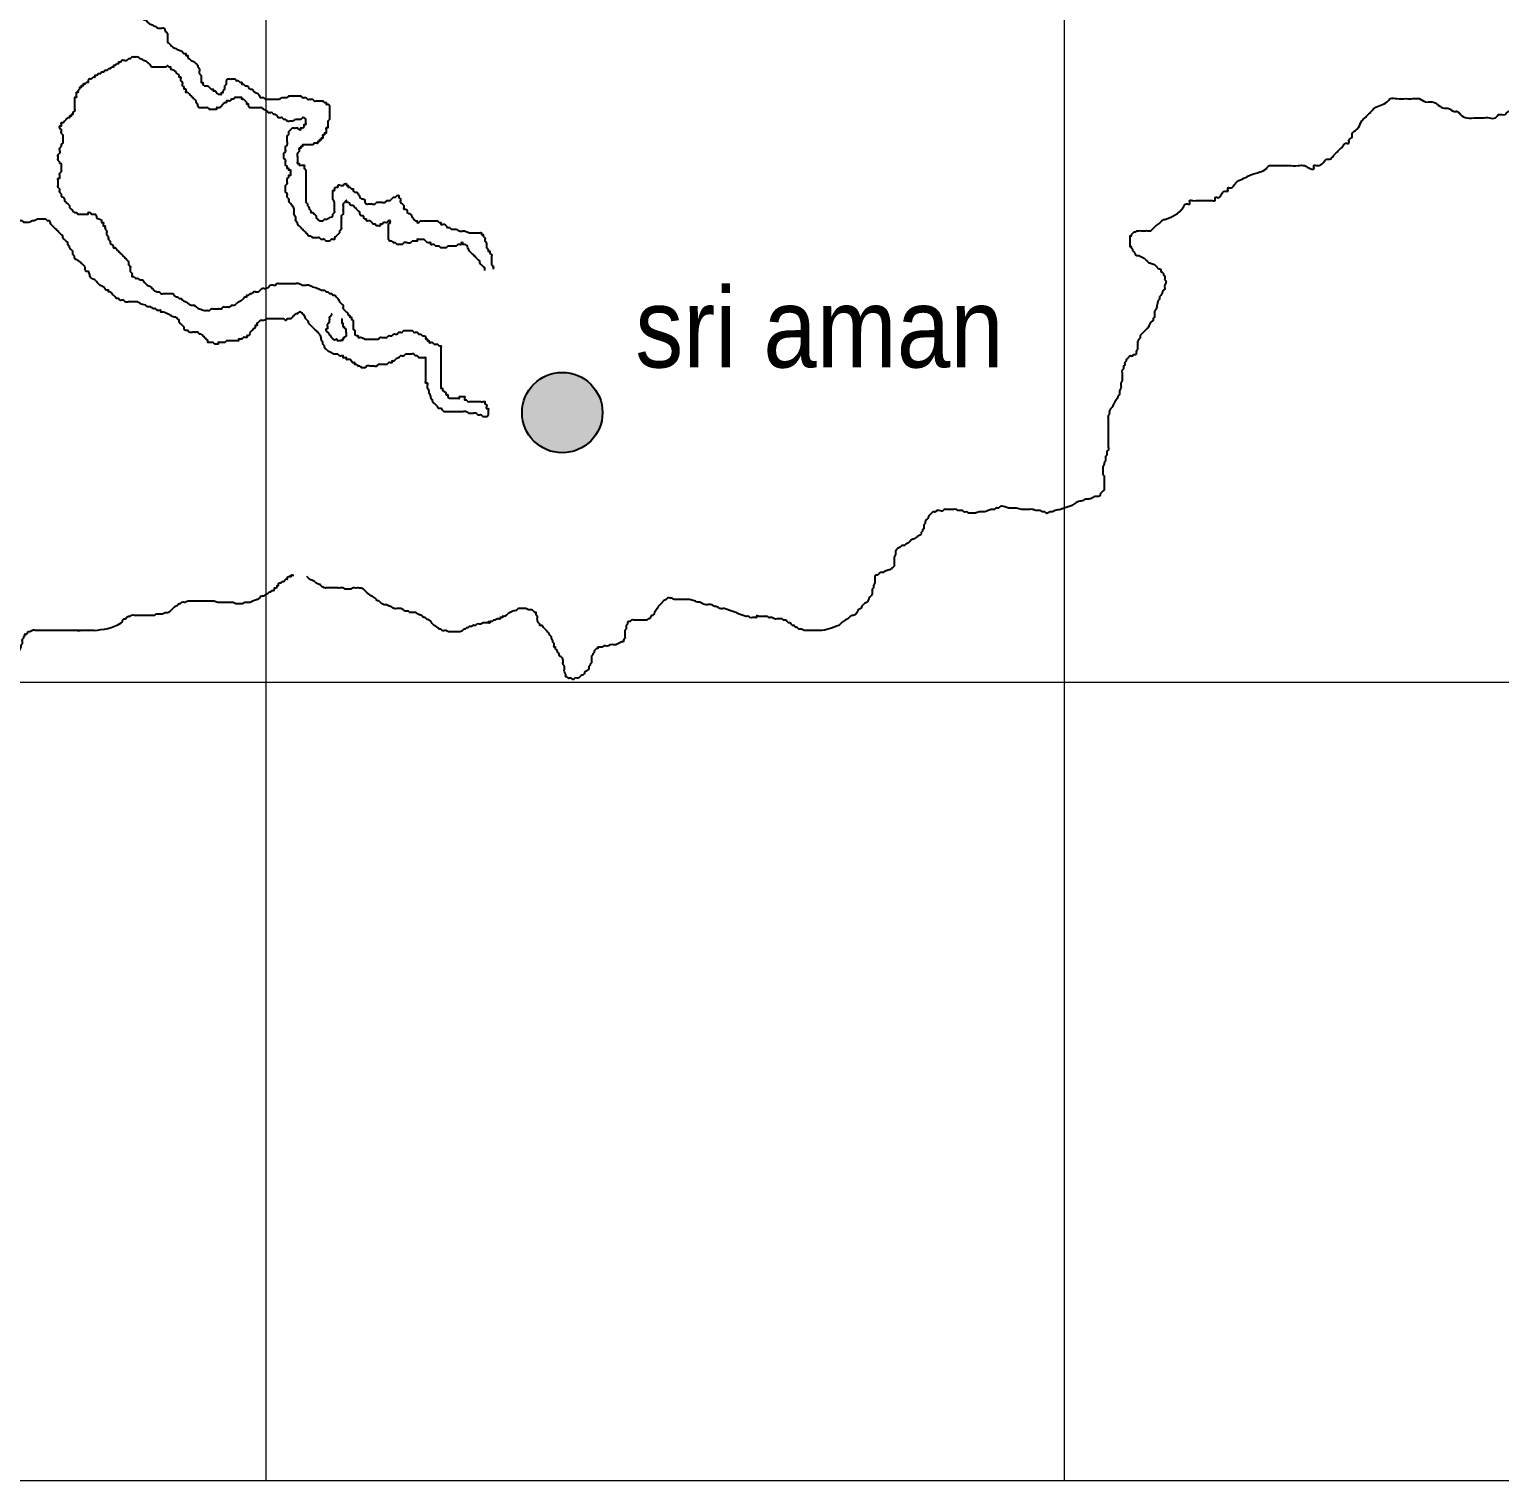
# Model space of a CAD drawing. Header units: metres. Extents: x -400 to 2000400, y -400 to 948520.
# Drawn here: x 1070377 to 1254517, y 0 to 181759 of the extents above; entities that cross this region are included whole.
import ezdxf
from ezdxf.enums import TextEntityAlignment as Align

# ---------------------------------------------------------------- set-up
doc = ezdxf.new("R2010")
doc.units = ezdxf.units.M
doc.header["$LTSCALE"] = 1600
for name, color, linetype, lineweight in [('1', 7, 'Continuous', 25), ('2', 7, 'Continuous', 25), ('3', 7, 'Continuous', 13)]:
    doc.layers.add(name, color=color, linetype=linetype, lineweight=lineweight)

msp = doc.modelspace()

# ---------------------------------------------------------------- hatches: boundary and pattern name
at = {"layer": '2'}
msp.add_hatch(color=256, dxfattribs=at).paths.add_polyline_path([(1142157, 133764, 1), (1132084, 133764, 1)])

# ---------------------------------------------------------------- linework, layer by layer
at = {"layer": '1'}
for points in [[(1088933, 187818), (1088721, 188030), (1088721, 188241), (1088510, 188453), (1088510, 188665), (1088510, 188876), (1088510, 189299), (1088510, 189722), (1088510, 190145), (1088510, 190357), (1088510, 190780), (1088298, 190780), (1088087, 190780), (1087875, 190568), (1087453, 190568), (1087241, 190357), (1087030, 190145), (1086818, 189934), (1086607, 189511), (1086395, 189088), (1086395, 188876), (1086184, 188876), (1085972, 188876), (1085761, 188665), (1085549, 188665), (1085338, 188665), (1085126, 188665), (1084915, 188665), (1084704, 188453), (1084281, 188453), (1084069, 188453), (1083858, 188241), (1083646, 188030), (1083435, 188030), (1083435, 187818), (1083223, 187818), (1083012, 187607), (1082800, 187395), (1082589, 186972), (1082589, 186761), (1082377, 186338), (1082377, 186126), (1082589, 185914), (1082589, 185703), (1082800, 185491), (1083223, 185280), (1083435, 185068), (1083646, 184857), (1083858, 184645), (1084069, 184645), (1084069, 184434), (1084281, 184434), (1084281, 184222), (1084492, 184222), (1084492, 184011), (1084492, 183799), (1084704, 183587), (1084704, 183376), (1084704, 183164), (1084704, 182953), (1084915, 182953), (1085126, 182741), (1085338, 182530), (1085761, 182318), (1086184, 182107), (1086607, 181895), (1087241, 181895), (1087453, 181472), (1087664, 181261), (1087664, 181049), (1087664, 180837), (1087664, 180626), (1087664, 180414), (1087664, 180203), (1087875, 179991), (1088087, 179780), (1088298, 179568), (1088721, 179357), (1089144, 179145), (1089567, 178934), (1089779, 178722), (1089990, 178722), (1089990, 178510), (1090202, 178510), (1090202, 178299), (1090413, 178087), (1090624, 177876), (1091047, 177664), (1091259, 177453), (1091470, 177241), (1091470, 177030)], [(1084281, 178087), (1083858, 178299), (1083646, 178299), (1083435, 178299), (1083223, 178299), (1083012, 178087), (1082800, 178087), (1082589, 177876), (1082166, 177876), (1081955, 177876), (1081743, 177664), (1081532, 177664), (1081532, 177453), (1081320, 177453), (1081109, 177241), (1080897, 177241), (1080897, 177030), (1080686, 177030), (1080474, 176818), (1080263, 176818), (1080051, 176607), (1079840, 176607), (1079629, 176395), (1079417, 176395), (1079206, 176184), (1078994, 176184), (1078783, 175972), (1078571, 175972), (1078571, 175760), (1078360, 175760), (1078148, 175549), (1077937, 175549), (1077725, 175337), (1077725, 175126), (1077514, 175126), (1077302, 174914), (1077091, 174914), (1077091, 174703), (1076880, 174703), (1076880, 174491), (1076668, 174491), (1076668, 174280), (1076457, 174068), (1076457, 173857), (1076245, 173857), (1076245, 173645), (1076245, 173433), (1076245, 173222), (1076034, 173222), (1076034, 173010), (1076034, 172799), (1076034, 172587), (1076034, 172376), (1076034, 172164), (1076034, 171953), (1076034, 171741), (1076034, 171530), (1075822, 171318), (1075822, 171107), (1075611, 171107), (1075611, 170895), (1075399, 170895), (1075399, 170683), (1075188, 170683), (1074976, 170472), (1074765, 170260), (1074553, 170049), (1074342, 170049), (1074342, 169837), (1074342, 169626), (1074131, 169626), (1074131, 169414), (1074342, 169203), (1074342, 168780), (1074553, 168568), (1074553, 168356), (1074553, 168145), (1074553, 167933), (1074553, 167722), (1074553, 167510), (1074342, 167299), (1074342, 167087), (1074131, 166876), (1074131, 166664), (1074131, 166241), (1073919, 166029), (1073919, 165818), (1073919, 165606), (1073919, 165395), (1074131, 165183), (1074131, 164972)], [(1101409, 170895), (1101197, 171107), (1100986, 171107), (1100775, 171318), (1100563, 171318), (1100352, 171318), (1100140, 171530), (1099717, 171741), (1099506, 171953), (1099294, 171953), (1099083, 171953), (1098660, 171953), (1098449, 171953), (1098237, 171953), (1098026, 171953), (1097814, 172164), (1097814, 172376), (1097603, 172376), (1097603, 172587), (1097391, 172799), (1097180, 173010), (1096968, 173010), (1096968, 173222), (1096757, 173222), (1096545, 173222), (1096334, 173222), (1096122, 173222), (1095911, 173010), (1095700, 173010), (1095488, 172799), (1095277, 172799), (1095065, 172799), (1095065, 172587), (1094854, 172587), (1094642, 172376), (1094431, 172164), (1094219, 171953), (1094008, 171953), (1093796, 171953), (1093796, 171741), (1093585, 171741), (1093373, 171741), (1093162, 171741), (1092951, 171741), (1092739, 171953), (1092528, 171953), (1092316, 171953), (1092105, 171953), (1091893, 171953), (1091682, 171953), (1091470, 172164), (1091470, 172376), (1091259, 172587), (1091259, 172799), (1091047, 173010), (1090836, 173222), (1090624, 173433), (1090413, 173645), (1090202, 173857), (1089990, 173857), (1089990, 174280), (1089779, 174280), (1089779, 174491), (1089567, 174703), (1089567, 174914), (1089567, 175126), (1089356, 175337), (1089356, 175549), (1089356, 175760), (1089144, 175760), (1089144, 175972), (1088933, 176184), (1088721, 176395), (1088510, 176607), (1088087, 176818), (1088087, 177030), (1087875, 177030), (1087664, 177241), (1087453, 177030), (1087241, 177030), (1087030, 177030), (1086818, 177030), (1086607, 177030), (1086395, 177030), (1086184, 177030), (1085972, 177030), (1085761, 177030), (1085549, 177241), (1085126, 177664), (1084704, 177876), (1084281, 178087)], [(1091470, 177030), (1091682, 176818), (1091682, 176607), (1091682, 176184), (1091893, 175972), (1091893, 175760), (1091893, 175549), (1091893, 175337), (1091893, 175126), (1092105, 175126), (1092105, 174914), (1092316, 174703), (1092528, 174703), (1092951, 174491), (1093162, 174280), (1093373, 174280), (1093373, 174068), (1093585, 174068), (1093796, 173857), (1094008, 173645), (1094219, 173645), (1094431, 173645), (1094431, 173857), (1094642, 173857), (1094642, 174068), (1094854, 174280), (1094854, 174491), (1094854, 174703), (1095065, 174914), (1095065, 175126), (1095065, 175337), (1095277, 175549), (1095488, 175549), (1095700, 175549), (1096122, 175549), (1096334, 175337), (1096545, 175337), (1096757, 175126), (1096968, 175126), (1096968, 174914), (1097180, 174914), (1097391, 174703), (1097603, 174703), (1097814, 174491), (1098026, 174280), (1098237, 174280), (1098449, 174068), (1098660, 173857), (1099083, 173645), (1099294, 173222), (1099717, 173222), (1099929, 173010), (1100140, 173010), (1100352, 173010), (1100563, 173010), (1100775, 173010), (1100986, 173010), (1101197, 173010), (1101409, 173010), (1101620, 173010), (1102043, 173222), (1102255, 173222), (1102466, 173222), (1102678, 173222), (1102889, 173433), (1103101, 173433), (1103312, 173433), (1103524, 173433), (1103946, 173433), (1104158, 173433), (1104369, 173433), (1104581, 173222), (1104792, 173222), (1105004, 173222), (1105215, 173010), (1105427, 173010), (1105638, 173010), (1105850, 173010), (1106061, 172799), (1106273, 172799), (1106484, 172799), (1106695, 172799), (1106907, 172799), (1107118, 172799), (1107330, 172587), (1107541, 172587), (1107541, 172376), (1107753, 172376), (1107964, 172164), (1107964, 171953), (1107964, 171741)], [(1212573, 157961), (1214906, 159514), (1215305, 159913), (1215704, 159913), (1215704, 160312), (1216103, 160312), (1216502, 160312), (1216901, 160312), (1217300, 160312), (1217699, 160312), (1218497, 160312), (1218896, 160312), (1218896, 160711), (1219295, 160711), (1219694, 161110), (1220093, 161509), (1220492, 161509), (1220492, 161909), (1220891, 161909), (1221290, 162308), (1221689, 162707), (1222487, 163106), (1223285, 163505), (1224482, 163904), (1225280, 164303), (1225679, 164703), (1226078, 164703), (1226477, 164703), (1227275, 164703), (1228073, 164703), (1229270, 164703), (1230068, 164703), (1230866, 164303), (1231264, 164303), (1231264, 164703), (1231663, 164703), (1232461, 165102), (1232860, 165501), (1233259, 165501), (1233658, 165900), (1234057, 166299), (1234456, 166698), (1234855, 167097), (1235254, 167496), (1235653, 167496), (1235653, 167896), (1236052, 168295), (1236052, 168694), (1236451, 169093), (1236850, 169492), (1237249, 170290), (1237648, 170689), (1238047, 171089), (1238446, 171488), (1238845, 171887), (1239643, 172286), (1240441, 172685), (1240840, 173084), (1241638, 173084), (1242835, 173084), (1243633, 173084), (1244431, 173084), (1245229, 172685), (1246027, 172685), (1246825, 172286), (1247623, 171887), (1248022, 171887), (1248819, 171488), (1249218, 171488), (1249617, 171089), (1250415, 170689), (1251612, 170689), (1252410, 170689), (1253208, 170689), (1254006, 170689), (1254405, 171089), (1255203, 171089), (1255602, 171488), (1256001, 171488), (1256799, 171887), (1257597, 171887), (1257996, 171887), (1258794, 171887), (1260390, 171887), (1261587, 171488), (1262784, 171488), (1263582, 171488), (1264380, 171089), (1264779, 171089), (1265177, 170689), (1266374, 170689)], [(1107964, 171741), (1107964, 171530), (1107964, 171318), (1107964, 171107), (1107964, 170895), (1107964, 170683), (1107964, 170472), (1107753, 170260), (1107753, 170049), (1107753, 169837), (1107753, 169626), (1107753, 169414), (1107541, 169414), (1107541, 169203), (1107541, 168991), (1107541, 168780), (1107330, 168780), (1107330, 168568), (1107118, 168568), (1107118, 168356), (1107118, 168145), (1106907, 168145), (1106907, 167933), (1106695, 167933), (1106695, 167722), (1106484, 167722), (1106484, 167510), (1106273, 167510), (1106061, 167510), (1105850, 167299), (1105638, 167299), (1105427, 167299), (1105215, 167299), (1105004, 167299), (1104792, 167299), (1104581, 167299), (1104581, 167087), (1104369, 167087), (1104369, 166876), (1104158, 166876), (1104158, 166664), (1104158, 166453), (1103946, 166241), (1103946, 165818), (1103946, 165606), (1103946, 165395), (1103946, 165183), (1103946, 164972), (1104158, 164972), (1104158, 164760), (1104369, 164760), (1104581, 164760), (1104792, 164760), (1104792, 164549), (1104792, 164337), (1105004, 164126), (1105004, 163914), (1105004, 163703), (1105004, 163491), (1105004, 163279), (1105004, 163068), (1105004, 162856), (1105004, 162645), (1105004, 162433), (1105004, 162222), (1105004, 161799), (1105004, 161587), (1105004, 161376), (1105004, 161164), (1105004, 160952), (1105004, 160741), (1105004, 160529), (1105004, 160318), (1105004, 160106), (1105215, 159895), (1105215, 159683), (1105427, 159472), (1105427, 159260), (1105638, 159049), (1105638, 158837), (1105850, 158837), (1106061, 158626), (1106273, 158414), (1106273, 158202), (1106484, 157991), (1106695, 157779), (1106907, 157779), (1107118, 157779), (1107330, 157991), (1107541, 157991), (1107964, 158202)], [(1106273, 155664), (1106061, 155664), (1105850, 155664), (1105638, 155875), (1105427, 155875), (1105215, 156087), (1105004, 156299), (1104792, 156510), (1104369, 156933), (1104158, 157145), (1103946, 157356), (1103946, 157568), (1103735, 157779), (1103735, 157991), (1103735, 158202), (1103524, 158626), (1103524, 158837), (1103524, 159260), (1103312, 159683), (1103101, 159895), (1102889, 160318), (1102889, 160529), (1102678, 160741), (1102678, 161164), (1102466, 161376), (1102466, 161587), (1102466, 161799), (1102466, 162010), (1102466, 162222), (1102678, 162433), (1102678, 162645), (1102678, 162856), (1102678, 163068), (1102889, 163279), (1102889, 163491), (1103101, 163491), (1103101, 163703), (1103101, 163914), (1103101, 164126), (1102889, 164126), (1102889, 164337), (1102678, 164337), (1102678, 164549), (1102466, 164760), (1102466, 164972), (1102466, 165183), (1102466, 165395), (1102255, 165606), (1102255, 165818), (1102255, 166029), (1102255, 166241), (1102466, 166453), (1102466, 166664), (1102466, 166876), (1102466, 167087), (1102678, 167299), (1102678, 167722), (1102678, 167933), (1102678, 168145), (1102678, 168356), (1102889, 168780), (1102889, 168991), (1103101, 169203), (1103312, 169414), (1103524, 169414), (1103735, 169414), (1103946, 169414), (1104158, 169203), (1104369, 169203), (1104369, 169414), (1104581, 169414), (1104792, 169626), (1104792, 169837), (1105004, 169837), (1105004, 170049), (1105004, 170260), (1105004, 170472), (1104792, 170683), (1104581, 170683), (1104369, 170472), (1104158, 170472), (1103946, 170472), (1103735, 170472), (1103312, 170260), (1103101, 170260), (1102678, 170260), (1102466, 170472), (1102255, 170472), (1102043, 170683), (1101620, 170683), (1101409, 170895)], [(1074131, 164972), (1074342, 164972), (1074342, 164760), (1074342, 164549), (1074342, 164337), (1074342, 164126), (1074342, 163914), (1074131, 163703), (1074131, 163491), (1074131, 163279), (1074131, 163068), (1073919, 163068), (1073919, 162856), (1073919, 162645), (1073919, 162433), (1073919, 162222), (1073919, 162010), (1074131, 161799), (1074131, 161587), (1074131, 161376), (1074342, 161164), (1074342, 160952), (1074553, 160741), (1074765, 160529), (1074765, 160318), (1074976, 160106), (1075188, 159895), (1075399, 159683), (1075399, 159472), (1075611, 159260), (1075822, 159049), (1076034, 158837), (1076245, 158837), (1076457, 158626), (1076668, 158626), (1076880, 158626), (1077091, 158626), (1077302, 158626), (1077514, 158626), (1077725, 158626), (1077725, 158837), (1077937, 158837), (1078148, 158626), (1078360, 158626), (1078571, 158626), (1078783, 158414), (1078783, 158202), (1079206, 157991), (1079417, 157779), (1079417, 157568), (1079629, 157568), (1079629, 157356), (1079629, 157145), (1079840, 157145), (1079840, 156933), (1080051, 156510), (1080051, 156299), (1080051, 156087), (1080263, 155664), (1080263, 155452), (1080474, 155241), (1080474, 155029), (1080686, 154818), (1080897, 154606), (1080897, 154395), (1081109, 154395), (1081320, 154183), (1081532, 153972), (1081743, 153760), (1081955, 153549), (1082377, 153125), (1082589, 152914), (1082800, 152491), (1082800, 152279), (1083012, 152068), (1083012, 151856), (1083012, 151645), (1083012, 151433), (1083223, 151222), (1083223, 151010), (1083223, 150798), (1083435, 150798), (1083646, 150587), (1083858, 150587), (1084281, 150375), (1084492, 150375), (1084704, 150164), (1084915, 149952), (1085126, 149741), (1085549, 149529), (1085761, 149318)], [(1107964, 158202), (1108387, 158414), (1108387, 158626), (1108599, 158837), (1108599, 159049), (1108599, 159260), (1108599, 159683), (1108599, 159895), (1108599, 160106), (1108387, 160529), (1108387, 160741), (1108387, 160952), (1108387, 161164), (1108387, 161376), (1108387, 161587), (1108599, 161587), (1108599, 161799), (1108810, 162010), (1109022, 162010), (1109022, 162222), (1109444, 162222), (1109656, 162222), (1109867, 162433), (1110079, 162433), (1110079, 162222), (1110290, 162222), (1110290, 162010), (1110502, 162010), (1110713, 161799), (1110925, 161799), (1110925, 161587), (1111136, 161376), (1111348, 161376), (1111559, 161164), (1111771, 160741), (1111982, 160529), (1112193, 160529), (1112405, 160318), (1112405, 160106), (1112616, 159895), (1112828, 159895), (1113039, 159895), (1113251, 159895), (1113674, 159895), (1113885, 160106), (1114097, 160106), (1114520, 160106), (1114942, 160106), (1115154, 160318), (1115365, 160318), (1115788, 160529), (1116000, 160741), (1116211, 160741), (1116423, 160952), (1116634, 160952), (1116634, 160741), (1116846, 160529), (1116846, 160318), (1116846, 160106), (1117057, 159895), (1117269, 159683), (1117269, 159472), (1117269, 159260), (1117480, 159260), (1117691, 159049), (1117691, 158837), (1118114, 158626), (1118326, 158202), (1118537, 157991), (1118749, 157779), (1118960, 157779), (1118960, 157568), (1119172, 157568), (1119383, 157779), (1119595, 157779), (1119806, 157779), (1120017, 157779), (1120229, 157779), (1120440, 157779), (1120652, 157779), (1120863, 157779), (1121286, 157779), (1121498, 157779), (1121709, 157568), (1121921, 157568), (1121921, 157356), (1122344, 157356), (1122555, 157145), (1122766, 156933), (1122978, 156933), (1123189, 156722)], [(1077937, 151010), (1077725, 151433), (1077514, 151433), (1077302, 152068), (1077091, 152279), (1076880, 152491), (1076668, 152702), (1076034, 153125), (1076034, 153337), (1075822, 153549), (1075822, 153760), (1075822, 153972), (1075611, 154183), (1075399, 154395), (1075399, 154606), (1075188, 154818), (1075188, 155029), (1074976, 155241), (1074765, 155452), (1074553, 155664), (1074553, 155875), (1074342, 156087), (1074131, 156299), (1073919, 156510), (1073708, 156722), (1073496, 156933), (1073285, 157145), (1073073, 157356), (1072862, 157779), (1072650, 157779), (1072439, 157991), (1072227, 157991), (1071804, 157991), (1071593, 157991), (1071382, 157991), (1070959, 157779), (1070747, 157779), (1070324, 157568), (1070113, 157568), (1069901, 157568), (1069690, 157568), (1069478, 157779), (1069267, 157779), (1069055, 157991), (1068844, 157991), (1068633, 158202), (1068421, 158202), (1068210, 158414), (1067787, 158626), (1067364, 158837), (1067152, 159049), (1066941, 159049), (1066941, 159260), (1066729, 159260), (1066729, 159472), (1066518, 159683), (1066306, 159895), (1066095, 160106), (1065884, 160106), (1065672, 160318), (1065461, 160318), (1065249, 160318), (1065038, 160529), (1064615, 160529), (1064192, 160741), (1063980, 160952), (1063557, 160952), (1063557, 161164), (1063346, 161164), (1063135, 161164), (1062923, 161164), (1062712, 161376), (1062289, 161376), (1062077, 161376), (1061654, 161376), (1061443, 161376), (1061231, 161376), (1061020, 161376), (1061020, 161164), (1060809, 161164), (1060597, 161164), (1060386, 161376), (1060174, 161376), (1059963, 161376), (1059751, 161376), (1059540, 161587), (1059117, 161587), (1058905, 161799), (1058694, 161799), (1058482, 161799), (1058271, 161799)], [(1119172, 155452), (1118960, 155452), (1118960, 155241), (1118749, 155241), (1118537, 155241), (1118326, 155241), (1118114, 155029), (1117691, 155029), (1117269, 155029), (1117057, 154818), (1116846, 154818), (1116634, 154818), (1116423, 154818), (1116211, 155029), (1116000, 155029), (1115788, 155241), (1115577, 155241), (1115365, 155452), (1115365, 155664), (1115365, 155875), (1115365, 156299), (1115365, 156510), (1115365, 156722), (1115365, 156933), (1115365, 157145), (1115365, 157356), (1115577, 157568), (1115577, 157779), (1115365, 157779), (1115154, 157568), (1114942, 157568), (1114731, 157568), (1114520, 157356), (1114308, 157356), (1114308, 157145), (1114097, 157145), (1113885, 157145), (1113674, 157356), (1113462, 157356), (1113251, 157568), (1113039, 157779), (1112828, 157779), (1112616, 157779), (1112616, 157991), (1112405, 157991), (1112193, 158414), (1111982, 158414), (1111771, 158626), (1111771, 158837), (1111559, 159049), (1111348, 159260), (1111136, 159472), (1110925, 159683), (1110713, 159683), (1110502, 159895), (1110290, 160106), (1110079, 160106), (1110079, 160318), (1109867, 160106), (1109656, 159895), (1109656, 159683), (1109656, 159472), (1109656, 159260), (1109656, 159049), (1109656, 158626), (1109444, 158414), (1109444, 158202), (1109444, 157991), (1109444, 157779), (1109444, 157568), (1109444, 157356), (1109444, 157145), (1109444, 156933), (1109444, 156722), (1109233, 156510), (1109233, 156299), (1109022, 156087), (1108810, 155875), (1108599, 155664), (1108599, 155452), (1108387, 155452), (1108176, 155452), (1107964, 155241), (1107753, 155241), (1107541, 155241), (1107330, 155452), (1107118, 155452), (1106907, 155452), (1106695, 155664), (1106484, 155664), (1106273, 155664)], [(1123189, 156722), (1123401, 156722), (1123612, 156722), (1123824, 156722), (1124247, 156510), (1124670, 156510), (1124881, 156510), (1125515, 156299), (1125727, 156299), (1125938, 156299), (1126150, 156299), (1126361, 156299), (1126573, 156299), (1126784, 156299), (1126996, 156299), (1126996, 156087), (1127207, 156087), (1127207, 155875), (1127419, 155664), (1127419, 155241), (1127630, 155029), (1127630, 154818), (1127630, 154606), (1127630, 154395), (1127842, 154183), (1127842, 153972), (1128053, 153972), (1128053, 153760), (1128264, 153549), (1128264, 153337), (1128264, 153125), (1128264, 152914), (1128264, 152702), (1128264, 152491), (1128264, 152279), (1128476, 152068), (1128476, 151856), (1128476, 151716)], [(1212573, 157961), (1212250, 157799), (1211927, 157477), (1211443, 157154), (1211282, 156992), (1211121, 156831), (1210959, 156669), (1210798, 156508), (1210475, 156508), (1210153, 156508), (1209830, 156508), (1209669, 156508), (1209346, 156508), (1209185, 156508), (1209023, 156508), (1208862, 156347), (1208701, 156347), (1208539, 156185), (1208378, 156024), (1208378, 155862), (1208217, 155862), (1208217, 155701), (1208217, 155540), (1208217, 155378), (1208217, 155217), (1208217, 155055), (1208217, 154894), (1208217, 154733), (1208217, 154571), (1208378, 154571), (1208378, 154410), (1208539, 154248), (1208539, 154087), (1208701, 153926), (1208862, 153603), (1209185, 153441), (1209346, 153441), (1209669, 153280), (1209991, 153119), (1210153, 152957), (1210314, 152796), (1210475, 152634), (1210798, 152473), (1211282, 152311), (1211443, 152150), (1211605, 151989), (1211766, 151827), (1212089, 151666), (1212089, 151504), (1212250, 151343), (1212412, 151182), (1212412, 151020), (1212573, 150859), (1212573, 150536), (1212573, 150375), (1212734, 150213), (1212734, 150052), (1212573, 149729), (1212573, 149406), (1212573, 149245), (1212412, 149083), (1212250, 148761), (1212089, 148438), (1211927, 148276), (1211927, 148115), (1211766, 147792), (1211605, 147146), (1211443, 146662), (1211282, 146339), (1211282, 146178), (1211282, 146017), (1211282, 145855), (1211282, 145694), (1211121, 145532), (1211121, 145371), (1210798, 145048), (1210637, 144725), (1210475, 144403), (1210153, 144080), (1209991, 143918), (1209830, 143757), (1209669, 143595), (1209507, 143434), (1209507, 143273), (1209346, 142950), (1209185, 142627), (1209185, 142466), (1209185, 142304), (1209185, 141981), (1209185, 141820), (1209185, 141659)], [(1127419, 151562), (1127419, 151645), (1127419, 151856), (1127207, 152068), (1126996, 152279), (1126784, 152491), (1126784, 152702), (1126573, 152914), (1126361, 153125), (1126150, 153337), (1125938, 153549), (1125727, 153760), (1125515, 153972), (1125304, 154395), (1124881, 154818), (1124670, 154818), (1124670, 155029), (1124458, 155029), (1124458, 154818), (1124247, 154818), (1124035, 154818), (1123824, 154606), (1123612, 154606), (1123401, 154606), (1123189, 154606), (1122978, 154606), (1122766, 154606), (1122555, 154395), (1122344, 154395), (1122132, 154395), (1121921, 154395), (1121709, 154606), (1121498, 154606), (1121286, 154606), (1121075, 154818), (1120863, 154818), (1120652, 154818), (1120652, 155029), (1120440, 155029), (1120017, 155241), (1119806, 155452), (1119595, 155452), (1119383, 155452), (1119172, 155452)], [(1098449, 144241), (1098237, 144029), (1098026, 143818), (1097814, 143394), (1097603, 143394), (1097603, 143183), (1097391, 143183), (1097180, 143183), (1096968, 142971), (1096757, 142971), (1096545, 142971), (1096545, 142760), (1096334, 142760), (1096122, 142760), (1095911, 142760), (1095700, 142760), (1095488, 142760), (1095277, 142760), (1095065, 142760), (1094854, 142548), (1094642, 142548), (1094431, 142548), (1094219, 142548), (1094008, 142548), (1094008, 142337), (1093796, 142337), (1093585, 142337), (1093373, 142548), (1093162, 142548), (1092951, 142548), (1092739, 142548), (1092739, 142760), (1092528, 142971), (1092316, 143183), (1092105, 143394), (1091893, 143606), (1091682, 143606), (1091470, 143818), (1091259, 143818), (1091047, 143818), (1090836, 143818), (1090413, 143818), (1090202, 144029), (1089990, 144029), (1089779, 144241), (1089779, 144452), (1089567, 144664), (1089356, 144875), (1089144, 145087), (1089144, 145298), (1088933, 145510), (1088721, 145721), (1088510, 145721), (1088087, 145933), (1087664, 146145), (1087030, 146356), (1086818, 146356), (1086818, 146568), (1086607, 146568), (1086395, 146568), (1086184, 146779), (1085972, 146779), (1085549, 146991), (1085338, 146991), (1084915, 147202), (1084281, 147414), (1083858, 147625), (1083646, 147625), (1083435, 147625), (1083012, 147625), (1082800, 147625), (1082377, 147625), (1082166, 147837), (1081955, 147837), (1081743, 147837), (1081532, 148048), (1081320, 148048), (1081109, 148260), (1080897, 148471), (1080686, 148683), (1080474, 148895), (1080263, 148895), (1080263, 149106), (1080051, 149106), (1079840, 149318), (1079206, 149741), (1078783, 150164), (1078571, 150375), (1078148, 150587), (1077937, 150798), (1077937, 151010)], [(1085761, 149318), (1085972, 149106), (1086395, 148895), (1086607, 148895), (1086818, 148683), (1087241, 148683), (1087453, 148683), (1087664, 148683), (1087875, 148683), (1088087, 148683), (1088298, 148683), (1088510, 148471), (1088721, 148260), (1088933, 148260), (1089144, 148048), (1089356, 148048), (1089567, 147837), (1089990, 147625), (1090624, 147202), (1091047, 147202), (1091259, 146991), (1091682, 146779), (1092316, 146568), (1092739, 146568), (1092951, 146568), (1093162, 146779), (1093373, 146779), (1093796, 146779), (1094008, 146779), (1094219, 146779), (1094431, 146779), (1094642, 146991), (1094854, 146991), (1095065, 146991), (1095277, 146991), (1095488, 146991), (1095700, 147202), (1095911, 147202), (1096334, 147414), (1096545, 147625), (1096968, 147837), (1097180, 148048), (1097391, 148260), (1097603, 148260), (1097603, 148471), (1097814, 148471), (1098026, 148683), (1098237, 148683), (1098449, 148895), (1098871, 148895), (1099294, 149106), (1099506, 149318), (1099929, 149318), (1100352, 149529), (1100563, 149741), (1100986, 149741), (1101197, 149741), (1101409, 149952), (1101620, 149952), (1101832, 149952), (1102043, 149952), (1102255, 149952), (1102466, 149952), (1102678, 149952), (1103101, 149952), (1103524, 149952), (1103735, 149952), (1104158, 149952), (1104581, 149741), (1105004, 149741), (1105427, 149741), (1105850, 149529), (1106484, 149318), (1107118, 149106), (1107330, 149106), (1107541, 148895), (1107753, 148895), (1107964, 148683), (1108176, 148683), (1108387, 148471), (1108599, 148471), (1108810, 148260), (1109022, 148048), (1109233, 147625), (1109444, 147414), (1109656, 147202), (1109656, 146779), (1109867, 146568), (1110079, 146356), (1110290, 146145), (1110290, 145933)], [(1118114, 141068), (1117903, 141068), (1117480, 141068), (1117269, 140856), (1116846, 140856), (1116634, 140644), (1116211, 140433), (1116000, 140221), (1115788, 140221), (1115788, 140010), (1115577, 140010), (1115365, 140010), (1115154, 139798), (1114942, 139798), (1114731, 139798), (1114308, 139798), (1114097, 139798), (1113885, 139587), (1113462, 139587), (1113251, 139587), (1113039, 139587), (1112616, 139587), (1112405, 139375), (1112193, 139375), (1111982, 139375), (1111771, 139587), (1111559, 139587), (1111348, 139798), (1111136, 139798), (1111136, 140010), (1110925, 140010), (1110713, 140221), (1110502, 140433), (1110079, 140433), (1110079, 140644), (1109867, 140644), (1109656, 140644), (1109656, 140856), (1109444, 140856), (1109233, 140856), (1109022, 141068), (1108599, 141068), (1108176, 141279), (1107753, 141491), (1107541, 141702), (1107330, 141914), (1107330, 142125), (1107118, 142337), (1107118, 142548), (1106907, 142971), (1106907, 143183), (1106695, 143606), (1106484, 143818), (1106273, 144029), (1106061, 144241), (1105850, 144452), (1105638, 144664), (1105427, 144875), (1105215, 145298), (1105004, 145510), (1104792, 145933), (1104581, 146145), (1104369, 146356), (1104158, 146356), (1103946, 146145), (1103735, 146145), (1103524, 145933), (1103312, 145721), (1103101, 145510), (1102889, 145510), (1102678, 145510), (1102466, 145298), (1102255, 145510), (1102043, 145510), (1101832, 145510), (1101620, 145510), (1101197, 145510), (1100986, 145510), (1100775, 145510), (1100563, 145510), (1100352, 145510), (1100140, 145510), (1099717, 145298), (1099506, 145298), (1099294, 145298), (1099083, 145087), (1098871, 144875), (1098871, 144664), (1098660, 144664), (1098660, 144452), (1098449, 144241)], [(1108277, 146137), (1108201, 146016), (1108186, 145971), (1108156, 145940), (1108141, 145910), (1108125, 145880), (1108110, 145865), (1108095, 145849), (1108080, 145819), (1108065, 145789), (1108050, 145774), (1108035, 145758), (1108019, 145743), (1107989, 145728), (1107944, 145713), (1107929, 145698), (1107913, 145668), (1107913, 145637), (1107929, 145607), (1107944, 145561), (1107944, 145531), (1107944, 145501), (1107944, 145455), (1107944, 145425), (1107944, 145380), (1107929, 145364), (1107929, 145334), (1107929, 145289), (1107929, 145228), (1107929, 145198), (1107929, 145152), (1107929, 145122), (1107913, 145107), (1107913, 145077), (1107898, 145046), (1107883, 145016), (1107868, 144986), (1107853, 144970), (1107823, 144970), (1107807, 144955), (1107792, 144940), (1107777, 144925), (1107762, 144910), (1107747, 144864), (1107717, 144819), (1107701, 144789), (1107686, 144758), (1107686, 144728), (1107671, 144713), (1107671, 144683), (1107671, 144652), (1107686, 144607), (1107701, 144561), (1107701, 144531), (1107717, 144486), (1107717, 144455), (1107717, 144425), (1107717, 144395), (1107717, 144364), (1107701, 144334), (1107701, 144304), (1107701, 144273), (1107686, 144258), (1107656, 144243), (1107595, 144243), (1107565, 144243), (1107535, 144228), (1107520, 144213), (1107504, 144183), (1107504, 144152), (1107504, 144122), (1107520, 144076), (1107535, 144046), (1107550, 144001), (1107565, 143986), (1107580, 143955), (1107595, 143925), (1107610, 143910), (1107641, 143895), (1107686, 143879), (1107717, 143864), (1107747, 143849), (1107762, 143834), (1107777, 143819), (1107792, 143804), (1107807, 143789), (1107823, 143758), (1107838, 143713), (1107853, 143698), (1107853, 143667), (1107868, 143637)], [(1109852, 143182), (1109867, 143213), (1109883, 143228), (1109898, 143258), (1109898, 143289), (1109913, 143304), (1109943, 143304), (1109973, 143304), (1110004, 143289), (1110019, 143304), (1110034, 143319), (1110049, 143349), (1110064, 143379), (1110079, 143410), (1110079, 143440), (1110095, 143455), (1110095, 143485), (1110095, 143516), (1110095, 143561), (1110079, 143592), (1110079, 143622), (1110079, 143652), (1110079, 143682), (1110079, 143728), (1110079, 143758), (1110064, 143773), (1110064, 143804), (1110064, 143849), (1110064, 143879), (1110064, 143910), (1110064, 143940), (1110049, 143970), (1110049, 144001), (1110049, 144046), (1110049, 144076), (1110049, 144107), (1110034, 144137), (1110034, 144167), (1110034, 144198), (1110019, 144228), (1110004, 144258), (1109989, 144273), (1109958, 144273), (1109928, 144289), (1109898, 144304), (1109867, 144304), (1109867, 144334), (1109852, 144364), (1109852, 144395), (1109852, 144425), (1109852, 144455), (1109837, 144470), (1109807, 144470), (1109777, 144470), (1109746, 144470), (1109716, 144470), (1109701, 144486), (1109686, 144516), (1109686, 144546), (1109670, 144561), (1109670, 144592), (1109670, 144622), (1109670, 144652), (1109670, 144683), (1109670, 144713), (1109670, 144743), (1109670, 144774), (1109670, 144804), (1109670, 144834), (1109670, 144864), (1109670, 144910), (1109655, 144925), (1109625, 144925), (1109595, 144925), (1109564, 144925), (1109549, 144940), (1109549, 144986), (1109549, 145016), (1109549, 145046), (1109549, 145077), (1109549, 145107), (1109564, 145152), (1109564, 145198), (1109564, 145228), (1109564, 145289), (1109564, 145334), (1109564, 145380), (1109564, 145410), (1109564, 145455), (1109564, 145486), (1109564, 145531)], [(1110290, 145933), (1110502, 145933), (1110502, 145721), (1110713, 145721), (1110713, 145510), (1110925, 145298), (1110925, 145087), (1110925, 144875), (1110925, 144664), (1110925, 144452), (1110925, 144241), (1111136, 144029), (1111136, 143818), (1111136, 143606), (1111348, 143394), (1111559, 143394), (1111559, 143183), (1111771, 143183), (1111982, 143183), (1112405, 142971), (1112616, 142971), (1112828, 142971), (1113039, 142971), (1113251, 142971), (1113462, 142971), (1113674, 142971), (1113885, 142971), (1114097, 142971), (1114308, 143183), (1114520, 143183), (1114731, 143183), (1114942, 143183), (1115154, 143183), (1115365, 143394), (1115577, 143394), (1115788, 143394), (1116000, 143606), (1116211, 143606), (1116423, 143606), (1116634, 143818), (1116846, 143818), (1117057, 143818), (1117269, 144029), (1117480, 144029), (1117691, 144029), (1117903, 144029), (1118326, 144029), (1118537, 143818), (1118749, 143818), (1118960, 143818), (1119172, 143606), (1119383, 143606), (1119595, 143394), (1119806, 143394), (1120017, 143183), (1120017, 142971), (1120229, 142971), (1120229, 142760), (1120440, 142760), (1120440, 142548), (1120652, 142548), (1120863, 142548), (1121075, 142337), (1121286, 142337), (1121498, 142337), (1121709, 142125), (1121921, 142125), (1121921, 141914), (1121921, 141702), (1121921, 141491), (1121921, 141279), (1121921, 141068), (1121921, 140856), (1121921, 140644), (1121921, 140433), (1121921, 140221), (1121921, 140010), (1121921, 139798), (1121921, 139587), (1121921, 139375), (1121921, 139164), (1121921, 138952), (1121921, 138741), (1121921, 138529), (1121921, 138317), (1121921, 137894), (1121921, 137471), (1121921, 137260), (1121921, 137048), (1121921, 136837), (1122132, 136837)], [(1107868, 143637), (1107883, 143607), (1107883, 143576), (1107898, 143561), (1107913, 143546), (1107959, 143531), (1107974, 143516), (1107989, 143501), (1108019, 143485), (1108035, 143470), (1108050, 143455), (1108065, 143440), (1108080, 143410), (1108095, 143379), (1108095, 143349), (1108110, 143334), (1108125, 143304), (1108141, 143273), (1108171, 143228), (1108186, 143213), (1108216, 143182), (1108247, 143137), (1108277, 143107), (1108307, 143076), (1108338, 143046), (1108368, 143001), (1108398, 142985), (1108413, 142970), (1108459, 142955), (1108489, 142925), (1108519, 142910), (1108534, 142895), (1108565, 142895), (1108610, 142895), (1108640, 142895), (1108671, 142910), (1108716, 142925), (1108747, 142940), (1108777, 142955), (1108792, 142970), (1108822, 142985), (1108853, 142985), (1108868, 142955), (1108868, 142925), (1108868, 142895), (1108883, 142864), (1108898, 142834), (1108913, 142819), (1108928, 142804), (1108974, 142788), (1109034, 142804), (1109065, 142804), (1109095, 142804), (1109140, 142804), (1109171, 142804), (1109201, 142804), (1109231, 142804), (1109262, 142804), (1109292, 142804), (1109322, 142804), (1109352, 142804), (1109383, 142819), (1109413, 142819), (1109443, 142819), (1109474, 142819), (1109519, 142804), (1109549, 142804), (1109580, 142819), (1109595, 142834), (1109625, 142849), (1109610, 142879), (1109595, 142910), (1109580, 142925), (1109580, 142955), (1109595, 142970), (1109625, 142970), (1109655, 142955), (1109670, 142970), (1109716, 142970), (1109716, 143001), (1109716, 143031), (1109716, 143061), (1109701, 143076), (1109701, 143107), (1109716, 143137), (1109731, 143152), (1109761, 143137), (1109792, 143137), (1109822, 143152), (1109837, 143167), (1109852, 143182)], [(1122132, 136837), (1122132, 136625), (1122344, 136414), (1122555, 136202), (1122555, 135991), (1122766, 135991), (1122766, 135779), (1122978, 135567), (1123189, 135567), (1123401, 135567), (1123612, 135567), (1123824, 135567), (1124035, 135567), (1124247, 135567), (1124247, 135779), (1124458, 135779), (1124670, 135779), (1124881, 135779), (1124881, 135567), (1124881, 135356), (1125093, 135356), (1125304, 135144), (1125515, 135144), (1125938, 135144), (1126150, 135144), (1126573, 135144), (1126784, 135144), (1127207, 135144), (1127419, 135144), (1127419, 134933), (1127630, 134721), (1127630, 134510), (1127630, 134298), (1127842, 134298), (1127842, 134087), (1127842, 133875), (1127842, 133664), (1127842, 133452), (1127630, 133240), (1127419, 133240), (1127207, 133240), (1126996, 133452), (1126784, 133452), (1126573, 133452), (1126361, 133664), (1125938, 133664), (1125515, 133664), (1125093, 133875), (1124670, 133875), (1124458, 133875), (1124247, 133875), (1124035, 133875), (1123824, 133875), (1123401, 133875), (1122978, 133875), (1122766, 133875), (1122555, 133875), (1122344, 133875), (1122132, 134087), (1121921, 134298), (1121709, 134298), (1121498, 134510), (1121286, 134721), (1121075, 134933), (1120863, 135144), (1120863, 135356), (1120652, 135567), (1120652, 135779), (1120440, 136202), (1120440, 136414), (1120229, 137048), (1120229, 137471), (1120017, 137471), (1120017, 137683), (1120017, 137894), (1120017, 138106), (1120017, 138529), (1120017, 138741), (1120017, 139164), (1120017, 139375), (1120017, 139798), (1120017, 140221), (1120017, 140433), (1120017, 140644), (1119806, 140644), (1119595, 140644), (1119172, 140644), (1118960, 140856), (1118749, 140856), (1118537, 141068), (1118114, 141068)], [(1209185, 141659), (1209023, 141497), (1209023, 141336), (1208862, 141013), (1208701, 141013), (1208539, 140852), (1208217, 140852), (1208055, 140690), (1207894, 140529), (1207733, 140367), (1207733, 140206), (1207571, 140045), (1207571, 139722), (1207410, 139560), (1207410, 139237), (1207248, 139076), (1207248, 138753), (1207248, 138430), (1207248, 138108), (1207248, 137785), (1207087, 137462), (1207087, 137139), (1207087, 136816), (1206926, 136494), (1206926, 136171), (1206764, 135848), (1206603, 135525), (1206280, 135041), (1206119, 134718), (1205958, 134395), (1205796, 134234), (1205635, 133911), (1205635, 133588), (1205474, 133265), (1205474, 133104), (1205474, 132781), (1205474, 132620), (1205474, 132297), (1205474, 131974), (1205474, 131651), (1205474, 131329), (1205474, 131006), (1205474, 130522), (1205474, 130199), (1205474, 129714), (1205474, 129553), (1205474, 129069), (1205312, 128907), (1205312, 128746), (1205312, 128585), (1205312, 128423), (1205151, 128262), (1205151, 128100), (1205151, 127778), (1204990, 127455), (1204990, 127293), (1204828, 126971), (1204828, 126809), (1204828, 126486), (1204828, 126325), (1204828, 126164), (1204828, 126002), (1204990, 125841), (1204990, 125679), (1204990, 125518), (1204990, 125356), (1204990, 125195), (1204990, 125034), (1204990, 124711), (1204990, 124549), (1204990, 124227), (1204990, 124065), (1204828, 123904), (1204667, 123742), (1204506, 123581), (1204506, 123420), (1204183, 123258), (1204022, 123258), (1203860, 123258), (1203538, 123097), (1203053, 122935), (1202731, 122935), (1202408, 122774), (1201763, 122613), (1201440, 122451), (1200956, 122128), (1200472, 121967), (1199988, 121806), (1199504, 121644), (1198859, 121483), (1198536, 121321)], [(1198536, 121321), (1198213, 121321), (1197890, 121160), (1197729, 121160), (1197568, 121321), (1197406, 121321), (1196922, 121483), (1196600, 121483), (1195954, 121644), (1195632, 121644), (1195148, 121644), (1194664, 121644), (1194018, 121806), (1193695, 121806), (1193050, 121806), (1192566, 121967), (1191921, 121967), (1191759, 121806), (1191598, 121806), (1191437, 121806), (1191275, 121644), (1190953, 121644), (1190469, 121483), (1189823, 121321), (1189339, 121321), (1188855, 121160), (1188532, 121160), (1188371, 121160), (1188210, 121160), (1188048, 121160), (1187726, 121321), (1187403, 121321), (1187242, 121483), (1186758, 121483), (1186435, 121644), (1186112, 121644), (1185790, 121644), (1185628, 121644), (1185467, 121644), (1185144, 121644), (1184983, 121644), (1184821, 121483), (1184337, 121483), (1184015, 121483), (1183853, 121321), (1183531, 121321), (1183369, 121160), (1183208, 120998), (1183047, 120837), (1182885, 120514), (1182724, 120353), (1182563, 120030), (1182563, 119869), (1182401, 119707), (1182401, 119546), (1182401, 119384), (1182401, 119223), (1182240, 119062), (1182240, 118900), (1182079, 118739), (1182079, 118577), (1181917, 118416), (1181595, 118255), (1181111, 117932), (1180788, 117770), (1180465, 117448), (1180142, 117286), (1179981, 117125), (1179658, 117125), (1179497, 116963), (1179174, 116802), (1179013, 116640), (1178852, 116318), (1178852, 115995), (1178690, 115672), (1178690, 115349), (1178690, 115026), (1178690, 114704), (1178690, 114542), (1178529, 114381), (1178368, 114219), (1178045, 114058), (1177561, 113897), (1177238, 113735), (1176916, 113735), (1176754, 113574), (1176593, 113412), (1176432, 113412), (1176270, 113251), (1176270, 113090), (1176270, 112928)], [(1078494, 106472), (1081883, 107440), (1082045, 107602), (1082045, 107763), (1082206, 107924), (1082367, 107924), (1082529, 108086), (1082690, 108247), (1082851, 108247), (1083174, 108409), (1083497, 108409), (1083819, 108409), (1084303, 108409), (1084626, 108409), (1084949, 108409), (1085271, 108409), (1085756, 108409), (1085917, 108409), (1086078, 108409), (1086240, 108570), (1086401, 108570), (1086724, 108570), (1087046, 108570), (1087369, 108732), (1087692, 108732), (1088014, 108893), (1088337, 109216), (1088498, 109377), (1088660, 109539), (1088982, 109700), (1089144, 109861), (1089305, 109861), (1089466, 110023), (1089789, 110023), (1090273, 110184), (1090757, 110184), (1091403, 110184), (1091887, 110184), (1092209, 110184), (1092693, 110184), (1093016, 110184), (1093500, 110184), (1093984, 110023), (1094307, 110023), (1094468, 110023), (1094629, 110023), (1094952, 110023), (1095275, 110023), (1095598, 110023), (1095920, 110023), (1096243, 109861), (1096404, 109861), (1096566, 109861), (1096727, 109861), (1097050, 109861), (1097372, 110023), (1097695, 110023), (1098018, 110023), (1098340, 110184), (1098824, 110346), (1099147, 110507), (1099309, 110668), (1099470, 110830), (1099793, 110830), (1099954, 110991), (1100277, 111153), (1100438, 111314), (1100599, 111314), (1100761, 111475), (1100922, 111475), (1101083, 111637), (1101083, 111798), (1101245, 111798), (1101406, 111960), (1101406, 112121), (1101567, 112121), (1101567, 112282), (1101729, 112444), (1101890, 112444), (1102051, 112605), (1102213, 112605), (1102374, 112767), (1102535, 112928), (1102697, 112928), (1102697, 113090), (1102858, 113251), (1103019, 113251), (1103181, 113251), (1103181, 113412), (1103342, 113412), (1103503, 113412)], [(1110441, 111637), (1110119, 111637), (1109957, 111637), (1109635, 111798), (1109312, 111798), (1108989, 111798), (1108667, 111798), (1108182, 111798), (1107860, 111798), (1107698, 111798), (1107537, 111798), (1107376, 111798), (1107053, 111960), (1106892, 112121), (1106569, 112282), (1106246, 112444), (1106085, 112605), (1105762, 112767), (1105278, 113090), (1105117, 113251)], [(1176270, 112928), (1176270, 112767), (1176270, 112605), (1176270, 112444), (1176109, 112121), (1176109, 111960), (1176109, 111798), (1175947, 111637), (1175947, 111475), (1175947, 111314), (1175947, 111153), (1175786, 110830), (1175625, 110668), (1175463, 110346), (1175302, 110023), (1174979, 109861), (1174818, 109700), (1174657, 109539), (1174495, 109216), (1174173, 109054), (1174011, 108732), (1173689, 108409), (1173205, 108247), (1172882, 107924), (1172559, 107763), (1172075, 107440), (1171753, 107117)], [(1132062, 109216), (1131900, 109216), (1131578, 109216), (1131416, 109054), (1130932, 108893), (1130609, 108732), (1130287, 108570), (1130125, 108409), (1129803, 108247), (1129641, 108247), (1129641, 108086), (1129480, 108086), (1129319, 108086), (1129319, 107924), (1128996, 107924), (1128673, 107763), (1128512, 107763), (1128351, 107602), (1128189, 107602), (1128028, 107602), (1128028, 107440), (1127867, 107440), (1127867, 107602), (1127867, 107440), (1127705, 107440), (1127544, 107440), (1127221, 107440), (1126899, 107279), (1126737, 107279), (1126415, 107279), (1126253, 107117), (1125930, 107117), (1125769, 106956), (1125446, 106956), (1125285, 106795), (1125124, 106795), (1124962, 106633), (1124801, 106633), (1124640, 106472), (1124156, 106310), (1123833, 106310), (1123510, 106310), (1123349, 106310), (1123026, 106310), (1122865, 106310), (1122542, 106472), (1122058, 106472), (1121897, 106633), (1121735, 106633), (1121574, 106795), (1121090, 107117), (1120767, 107440), (1120445, 107763), (1120122, 107924), (1119961, 108086), (1119799, 108086), (1119638, 108247), (1119315, 108409), (1118993, 108570), (1118670, 108732), (1118509, 108732), (1118347, 108732), (1118186, 108732), (1118025, 108732), (1117863, 108893), (1117541, 108893), (1117218, 109054), (1116895, 109216), (1116734, 109216), (1116572, 109216), (1116411, 109216), (1116088, 109216), (1115766, 109377), (1115443, 109539), (1114959, 109700), (1114798, 109700), (1114475, 109861), (1114314, 110023), (1114152, 110184), (1113991, 110184), (1113830, 110346), (1113668, 110507), (1113184, 110830), (1112539, 111314), (1112216, 111637), (1111571, 111798), (1111409, 111798), (1111087, 111798), (1110925, 111798), (1110603, 111637), (1110441, 111637)], [(1171753, 107117), (1169332, 106472), (1169171, 106472), (1168687, 106472), (1168364, 106472), (1168203, 106472), (1168042, 106472), (1167719, 106472), (1167396, 106472), (1167074, 106633), (1166912, 106633), (1166751, 106633), (1166589, 106795), (1166267, 106956), (1166105, 107117), (1165944, 107117), (1165621, 107440), (1165460, 107440), (1165299, 107602), (1164976, 107763), (1164815, 107763), (1164653, 107924), (1164492, 107924), (1164008, 107924), (1163685, 107924), (1163363, 108086), (1163201, 108086), (1163040, 108086), (1162717, 108247), (1162556, 108247), (1162233, 108247), (1161749, 108247), (1161426, 108247), (1161426, 108086), (1161265, 108086), (1161104, 108086), (1160942, 108086), (1160620, 108086), (1160458, 108247), (1160136, 108247), (1159652, 108409), (1159168, 108570), (1158845, 108732), (1158361, 108893), (1157877, 109054), (1157393, 109216), (1156909, 109216), (1156586, 109377), (1156102, 109539), (1155779, 109700), (1155295, 109700), (1154650, 109861), (1154327, 110023), (1154166, 110023), (1153682, 110184), (1153036, 110346), (1152552, 110346), (1152230, 110346), (1151907, 110346), (1151584, 110346), (1151262, 110346), (1150778, 110507), (1150294, 110507), (1150132, 110346), (1149810, 110184), (1149648, 110023), (1149487, 109861), (1149326, 109700), (1149164, 109539), (1149003, 109216), (1148680, 108732), (1148519, 108409), (1148196, 108247), (1148035, 107924), (1147873, 107924), (1147712, 107763), (1147551, 107763), (1147067, 107763), (1146583, 107763), (1146099, 107763), (1145776, 107763), (1145615, 107602), (1145453, 107602), (1145292, 107440), (1145292, 107279), (1145131, 107117), (1145131, 106795), (1144969, 106472), (1144969, 106149), (1144969, 105826), (1144969, 105665)], [(1144969, 105665), (1144969, 105503), (1144808, 105342), (1144808, 105181), (1144485, 105019), (1144162, 104858), (1143840, 104696), (1143517, 104696), (1143194, 104696), (1142872, 104535), (1142549, 104535), (1142388, 104535), (1142065, 104374), (1141904, 104374), (1141742, 104374), (1141581, 104374), (1141581, 104212), (1141420, 104212), (1141258, 104051), (1141097, 103889), (1141097, 103728), (1140936, 103566), (1140936, 103405), (1140774, 103244), (1140774, 103082), (1140774, 102921), (1140774, 102759), (1140774, 102598), (1140774, 102437), (1140613, 102275), (1140613, 102114), (1140452, 101952), (1140452, 101791), (1140290, 101468), (1139968, 101307), (1139806, 100984), (1139483, 100823), (1139322, 100661), (1139161, 100500), (1138999, 100500), (1138677, 100500), (1138515, 100338), (1138193, 100500), (1137870, 100500), (1137709, 100661), (1137547, 100661), (1137547, 100823), (1137547, 100984), (1137386, 101307), (1137386, 101630), (1137386, 101952), (1137225, 102275), (1137225, 102759), (1137063, 103082), (1136741, 103405), (1136741, 103566), (1136579, 103728), (1136418, 104051), (1136257, 104212), (1136257, 104374), (1136095, 104374), (1136095, 104535), (1136095, 104696), (1136095, 104858), (1135934, 105019), (1135934, 105181), (1135773, 105503), (1135773, 105665), (1135611, 105826), (1135450, 106149), (1135288, 106310), (1135127, 106472), (1134966, 106633), (1134804, 106795), (1134482, 107117), (1134320, 107117), (1134320, 107279), (1134159, 107440), (1133998, 107763), (1133998, 108086), (1133998, 108247), (1133836, 108570), (1133836, 108732), (1133675, 108732), (1133514, 108893), (1133191, 109054), (1132868, 109054), (1132546, 109216), (1132384, 109216), (1132223, 109216), (1132062, 109216)], [(1078494, 106472), (1076558, 106472), (1076719, 106472), (1076396, 106472), (1075912, 106472), (1075751, 106472), (1075267, 106472), (1074944, 106472), (1074621, 106472), (1074299, 106472), (1073815, 106472), (1073653, 106472), (1073492, 106472), (1073008, 106472), (1072524, 106472), (1072201, 106472), (1072040, 106472), (1071879, 106472), (1071717, 106472), (1071233, 106472), (1070749, 106472), (1070427, 106310), (1070265, 106310), (1070104, 106149), (1069942, 105988), (1069781, 105988), (1069781, 105826), (1069620, 105665), (1069620, 105503), (1069458, 105342), (1069458, 105181), (1069458, 104858), (1069297, 104535), (1069297, 104373), (1069136, 104051), (1068974, 103728), (1068813, 103566), (1068813, 103405), (1068652, 103405), (1068490, 103244), (1068329, 103082), (1068168, 103082), (1068006, 103082), (1067845, 103082), (1067684, 102921), (1067522, 102759), (1067684, 102598), (1067684, 101952), (1067522, 101307), (1067522, 101145), (1067361, 101145), (1066877, 100984), (1066554, 100661), (1066232, 100338), (1066070, 100338), (1066070, 100177), (1065909, 100016), (1065747, 99854), (1065586, 99531), (1065425, 99370), (1065263, 99047), (1065263, 98886), (1065102, 98563), (1064941, 98079), (1064779, 97756), (1064779, 97594), (1064618, 97594), (1064457, 97433), (1064295, 97433), (1064134, 97272), (1063811, 97272), (1063650, 97110), (1063489, 97110), (1063327, 97272), (1063005, 97272), (1062521, 97433), (1062198, 97594), (1061875, 97594), (1061391, 97756), (1061068, 97756), (1060746, 97917), (1060584, 97917), (1060100, 98079), (1059939, 98079), (1059616, 98079), (1059294, 98079), (1059294, 97917), (1059132, 97756), (1059132, 97594), (1059132, 97433), (1059132, 97272)]]:
    msp.add_spline(points, degree=3, dxfattribs=at)
at = {"layer": '2'}
msp.add_circle((1137120, 133764), 5036, dxfattribs=at)
at = {"layer": '3'}
for p, q in [((1100000, 600000), (1100000, 0)), ((1200000, 600000), (1200000, 0)), ((900000, 100000), (1600000, 100000)), ((900000, 0), (1600000, 0))]:
    msp.add_line(p, q, dxfattribs=at)

# ---------------------------------------------------------------- texts
at = {"layer": '2', "width": 0.9}
msp.add_text('sri aman', height=10000, dxfattribs=at).set_placement((1169332, 139418), align=Align.CENTER)

doc.saveas('drawing.dxf')
